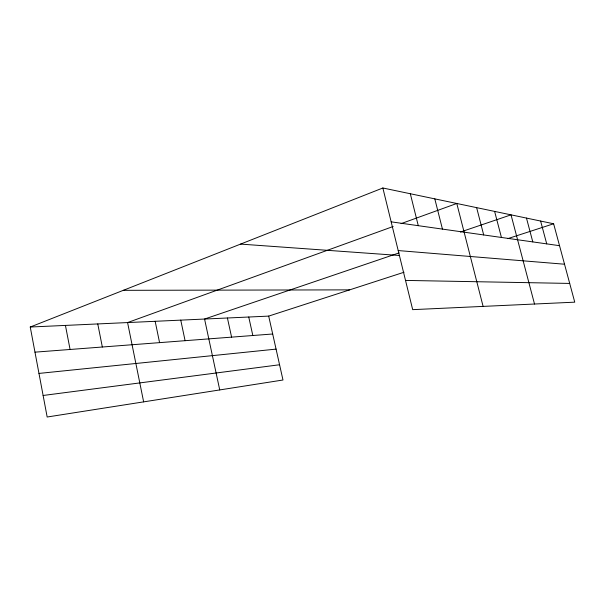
<?xml version="1.0" encoding="UTF-8"?>
<svg xmlns="http://www.w3.org/2000/svg" width="605" height="605" viewBox="0 0 605 605"><rect width="100%" height="100%" fill="white"/><g stroke="black" fill="none" stroke-linecap="round" stroke-linejoin="round"><path stroke-width="0.91" d="M30.25 327.025L268.688 316.105L282.981 380.008L47.167 417.011L30.25 327.025L382.859 187.989L553.628 223.774L574.75 302.167L412.686 309.647L382.859 187.989M393.152 226.497L127.579 322.563L143.642 401.871M401.062 223.638L456.79 203.477L483.108 306.395M399.058 252.913L204.566 319.039L219.736 389.93M460.397 232.055L511.028 214.843L534.517 304.028M268.688 316.105L404.011 272.25M507.837 238.612L553.628 223.774M43.114 395.473L279.57 364.755M38.97 373.421L276.069 349.108M34.977 352.155L272.689 333.998M123.322 290.324L349.645 289.871M405.516 280.418L569.698 283.427M240.578 244.095L399.194 255.469M398.203 250.561L564.525 264.219M391.163 221.838L559.527 245.69M540.613 221.044L546.723 243.876M526.471 218.08L532.793 241.902M494.625 211.41L501.432 237.455M476.634 207.636L483.69 234.944M434.806 198.871L442.444 229.106M410.319 193.744L418.274 225.68M248.746 317.012L252.829 335.51M227.42 317.996L231.586 337.136M180.759 320.128L185.085 340.691M155.167 321.3L159.576 342.634M97.768 323.932L102.336 347.005M65.431 325.414L70.082 349.471"/></g></svg>
